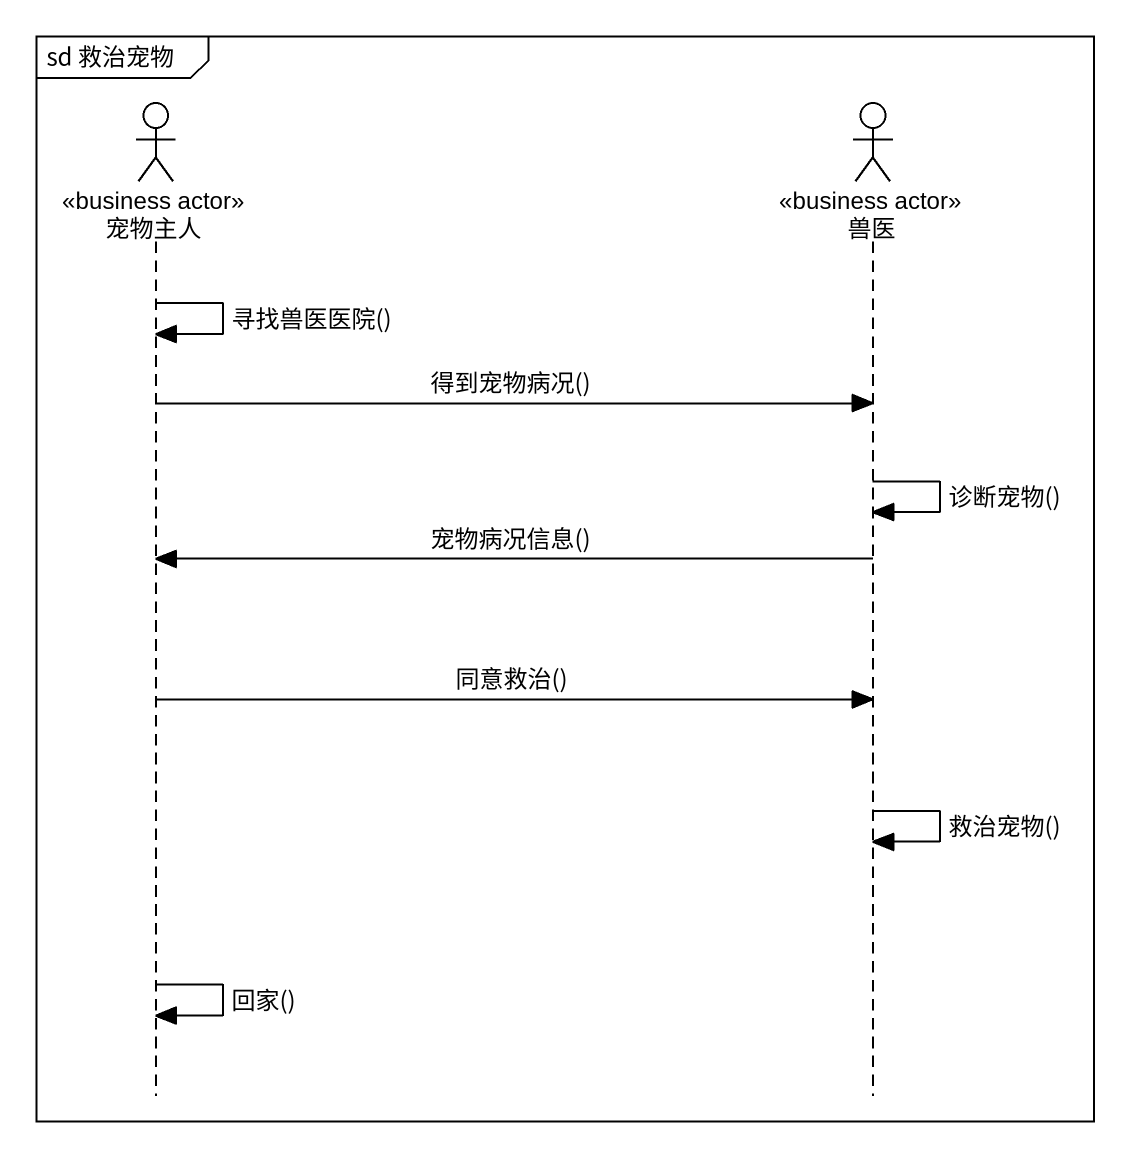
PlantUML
@startuml
mainframe sd 救治宠物
hide footbox
actor 宠物主人 <<business actor>>
actor 兽医 <<business actor>>

宠物主人 -> 宠物主人 : 寻找兽医医院()
宠物主人 -> 兽医 : 得到宠物病况()
兽医 -> 兽医 : 诊断宠物()
兽医 -> 宠物主人 : 宠物病况信息()
宠物主人 -> 兽医 : 同意救治()
兽医 -> 兽医 : 救治宠物()
宠物主人 -> 宠物主人 : 回家()
@enduml
